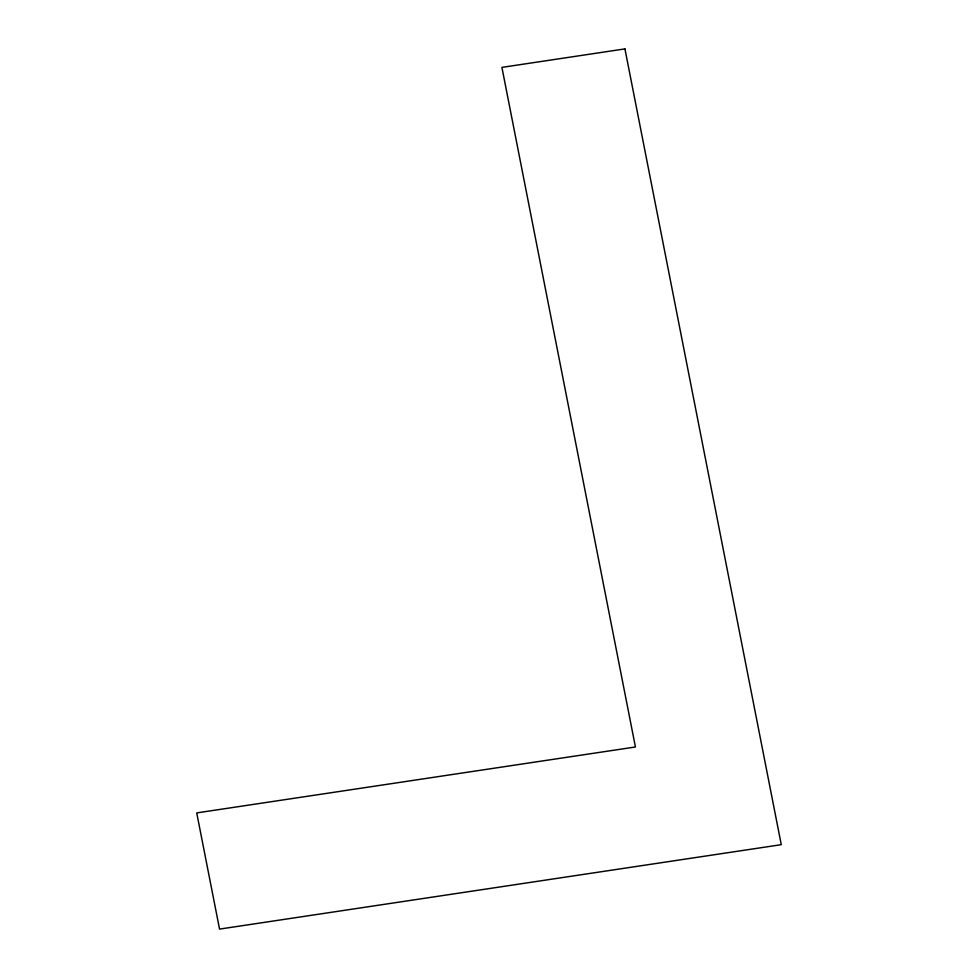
<?xml version="1.0" encoding="UTF-8"?>
<svg xmlns="http://www.w3.org/2000/svg" width="978" height="978" viewBox="0 0 978 978"><rect width="100%" height="100%" fill="white"/><g stroke="black" fill="none" stroke-linecap="round" stroke-linejoin="round"><path stroke-width="1.47" d="M624.93 48.9L501.91 67.384L635.431 746.984L196.725 812.914L219.549 929.1L781.275 844.674L624.93 48.9"/></g></svg>
